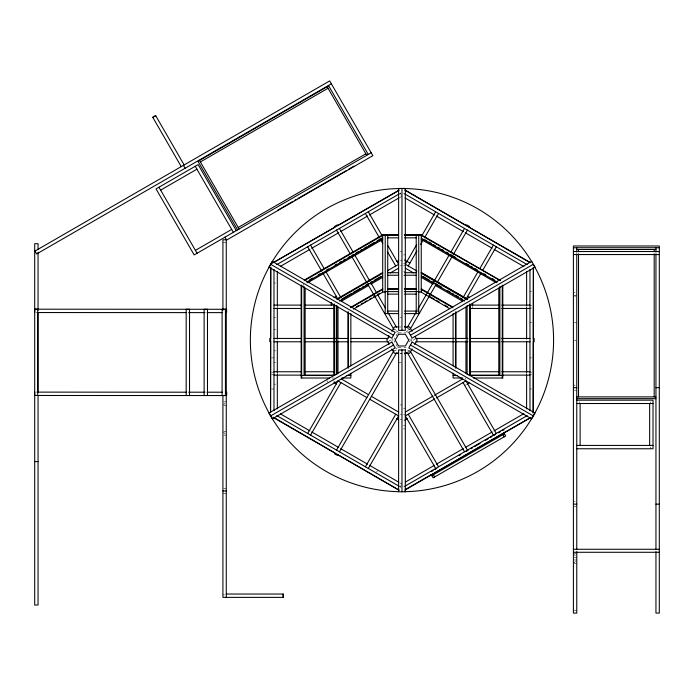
<?xml version="1.0" encoding="UTF-8"?>
<svg xmlns="http://www.w3.org/2000/svg" width="694" height="694" viewBox="0 0 694 694"><rect width="100%" height="100%" fill="white"/><g stroke="black" fill="none" stroke-linecap="round" stroke-linejoin="round"><path stroke-width="0.52" stroke-dasharray="3.47 2.6" d="M302.905 285.815L303.746 284.367M394.01 339.383L394.851 337.935M396.109 335.757L397.367 333.58M409.304 341.925L410.354 340.112L409.304 338.299M376.556 472.267L377.397 470.81M400.299 486.936L401.557 484.759M465.058 379.436L465.9 377.987M223.589 404.68L224.934 403.257M574.085 562.834L575.421 561.411M398.122 194.537L401.973 192.316M399.796 197.443L401.973 196.185M396.343 332.036L398.521 330.786M387.755 341.795L390.661 340.121L387.755 338.446M410.544 328.635L407.638 330.318L407.638 327.802M393.411 351.598L396.317 349.923L396.317 353.272M416.2 338.446L413.294 340.121L416.2 341.795M407.239 352.266L409.876 350.748M464.728 385.5L466.489 384.485M403.648 486.936L405.825 485.679M222.921 242.319L226.27 242.319M400.299 251.306L401.973 251.306M403.648 254.863L405.322 254.863M400.299 260.788L401.973 260.788M403.648 263.304L405.322 263.304M400.299 265.819L401.973 265.819M403.648 265.819L405.322 265.819M403.648 271.744L405.322 271.744M403.648 275.292L405.322 275.292M273.983 282.97L275.657 282.97M529.973 291.237L531.647 291.237M573.409 292.738L575.092 292.738M574.25 295.254L576.766 295.254M574.25 296.095L575.925 296.095M529.973 305.525L531.647 305.525M529.973 308.041L531.647 308.041M273.983 317.522L275.657 317.522M400.299 317.47L401.973 317.47M529.973 322.328L531.647 322.328M574.25 322.779L576.766 322.779M398.625 326.952L401.132 326.952M273.983 329.372L275.657 329.372M397.783 332.851L406.163 332.851M574.25 340.502L575.925 340.502M397.783 347.364L406.163 347.364M273.983 350.852L275.657 350.852M271.467 357.896L273.983 357.896M529.973 357.896L531.647 357.896M273.983 362.702L275.657 362.702M398.625 362.754L401.141 362.754M271.467 372.184L273.983 372.184M529.973 372.184L531.647 372.184M271.467 374.699L273.983 374.699M529.973 374.699L531.647 374.699M332.114 378.013L334.3 378.013M273.983 384.172L275.657 384.172M573.409 385.17L575.092 385.17M271.467 388.987L273.983 388.987M529.973 388.987L531.647 388.987M574.25 390.193L576.766 390.193M223.754 401.835L226.27 401.835M400.299 404.923L401.973 404.923M223.754 405.391L226.27 405.391M403.648 408.48L405.322 408.48M400.299 414.405L401.973 414.405M403.648 414.405L405.322 414.405M400.299 419.436L401.973 419.436M403.648 425.361L405.322 425.361M403.648 428.918L405.322 428.918M223.754 431.564L226.27 431.564M223.754 435.121L226.27 435.121M223.754 488.446L226.27 488.446M222.921 493.469L226.27 493.469M573.409 501.641L575.092 501.641M574.25 506.663L576.766 506.663M574.25 553.691L576.766 553.691M574.25 557.247L576.766 557.247M574.25 559.989L576.766 559.989M574.25 563.545L576.766 563.545M222.921 594.862L224.596 594.862M574.25 610.573L576.766 610.573M403.648 193.279L405.825 194.537M407.239 327.958L409.876 329.485M406.155 331.203L408.35 332.426M393.411 328.635L396.317 330.318L396.317 326.961M410.544 351.598L407.638 349.923L407.638 352.439M395.597 347.798L397.055 348.64M399.796 482.781L401.973 484.039M398.122 485.679L401.973 487.908M574.085 554.402L575.421 555.825M223.589 432.275L224.934 433.698M400.299 193.279L401.557 195.456M394.01 340.841L394.851 342.289M396.109 344.467L397.367 346.644M333.701 380.503L334.95 382.672M326.891 380.555L327.724 382.012M650.504 401.843L650.504 403.518M650.504 447.092L650.504 448.766M579.273 401.843L579.273 403.518M526.616 306.366L526.616 308.041M526.616 373.016L526.616 374.699M472.657 306.427L472.657 308.457M411.776 338.438L411.776 341.786M392.127 338.438L392.127 340.954M277.331 305.525L277.331 307.199M277.331 372.184L277.331 373.858M401.973 353.263L400.299 353.263L401.973 353.272"/><path stroke-width="1.04" d="M34.7 312.543L34.7 309.194L37.719 309.194L37.719 395.485L34.7 395.485L34.709 392.119M226.591 394.73L226.591 392.214L226.591 395.563L34.709 395.476M226.582 312.63L226.582 309.281L34.7 309.194M270.487 412.323L270.677 340.849M270.677 338.689L270.868 267.216M533.079 413.008L533.27 341.535M533.278 339.375L533.46 267.901M307.659 433.455L337.995 380.919L366.857 397.584M416.704 244.6L405.322 264.301L416.938 271.007M422.117 235.214L435.659 211.765M310.565 435.129L340.901 382.594M408.228 265.976L416.894 250.968M420.685 244.401L423.392 239.708M424.476 237.834L438.565 213.44M388.805 336.607L386.784 340.121L388.814 343.625M391.85 331.35L394.383 326.961L398.434 326.961M336.529 450.12L393.992 350.574M407.586 327.03L415.741 312.907M417.909 309.16L449.348 254.707M450.9 252.017L464.52 228.43M339.427 451.794L396.361 353.194M410.492 328.704L436.257 284.089M437.567 281.825L452.245 256.39M453.26 254.629L467.426 230.104M412.106 348.891L409.573 353.272L404.507 353.272L408.558 353.263M414.639 344.502L417.172 340.121L415.142 336.607M365.391 466.784L395.719 414.249M463.054 297.631L478.218 271.363M479.84 268.543L493.382 245.086M368.288 468.459L398.625 415.923L369.763 399.258M465.952 299.305L481.116 273.037M482.746 270.218L496.288 246.769M431.286 471.66L433.125 470.593M434.964 469.526L436.804 468.467M458.881 455.689L460.721 454.622M466.238 451.43L468.086 450.371M470.844 448.766L472.683 447.708M474.523 446.641L480.04 443.449M485.557 440.256L488.316 438.66M490.155 437.593L492.003 436.526M493.842 435.468L495.681 434.401M498.439 432.804L500.279 431.737M502.118 430.67L504.078 429.829M429.916 475.65L505.345 432.006M181.247 166.621L152.758 117.277L155.664 115.603L184.153 164.946M152.81 117.364L155.708 115.69M331.376 83.818L36.652 253.978L34.978 251.072L329.693 80.912L372.852 155.664L226.626 240.081L224.951 237.174M328.678 85.856L197.99 161.312L237.582 229.888M200.393 161.954L328.036 88.259M160.635 190.13L196.923 169.189M195.413 250.361L231.692 229.419M238.224 227.485L365.868 153.79M371.177 152.758L194.181 254.941L156.055 188.907L198.146 164.608L236.272 230.642M277.539 210.299L292.452 201.694M294.317 200.618L296.182 199.542M298.047 198.467L346.514 170.481M348.379 169.405L353.966 166.178M334.447 226.496L337.345 224.821M273.445 262.653L399.163 190.069M276.785 264.596L398.946 194.068M280.367 266.401L309.862 249.372M311.719 248.296L338.724 232.707M340.745 231.536L367.586 216.042M369.442 214.967L398.946 197.937M304.588 279.908L382.698 234.815L382.698 292.217L353.376 309.151M304.18 280.749L382.698 235.413L398.278 235.413M309.802 279.673L312.604 278.06M318.208 274.815L320.081 273.74M326.622 269.966L328.496 268.882M335.037 265.108L336.902 264.024M339.704 262.41L341.578 261.326M343.443 260.25L345.317 259.166M348.119 257.552L349.993 256.468M351.858 255.392L353.732 254.316M355.597 253.232L358.399 251.618M360.273 250.534L362.138 249.458M364.012 248.374L366.814 246.76M368.679 245.676L374.292 242.44M377.094 240.827L381.769 238.129M306.583 282.137L382.698 238.189M307.668 282.762L382.698 239.439M333.935 297.778L336.581 296.251M396.69 261.543L398.451 260.528M337.249 298.767L382.698 272.525M336.954 299.669L382.698 273.254M387.452 270.747L398.625 264.301L387.79 245.537M341.63 299.14L352.005 293.154M353.767 292.131L360.307 288.357M362.155 287.29L364.038 286.206M365.842 285.165L368.705 283.508M370.57 282.432L372.435 281.356M374.144 280.367L377.102 278.658M377.831 278.233L380.833 276.507M339.357 301.057L382.698 276.03M341.344 301.239L368.592 285.503M370.917 284.167L382.689 277.374M390.184 273.037L398.625 268.17M350.453 307.459L382.698 288.843M350.973 307.763L382.698 289.441M356.586 306.696L358.451 305.62M361.244 303.998L363.109 302.922M364.975 301.847L366.848 300.771M369.642 299.157L371.507 298.073M373.372 296.997L375.237 295.922M378.039 294.308L379.904 293.232M500.166 280.523L421.249 235.413L404.611 235.413M270.625 415.94L393.481 345.013M410.466 335.211L533.322 264.275M404.611 353.784L406.363 352.778M405.322 412.054L433.03 396.057M434.427 395.25L462.603 378.985M434.713 398.955L405.322 415.923L435.659 468.459M436.569 397.888L465.952 380.919L496.288 433.455M404.619 420.2L407.265 418.673M467.366 383.973L469.135 382.958M405.322 482.104L434.505 465.258M436.361 464.182L463.366 448.593M465.223 447.517L492.072 432.024M494.085 430.853L523.866 413.659M404.776 486.286L527.162 415.628M404.793 490.155L530.919 417.328M431.868 475.676L504.434 433.785M398.391 491.682A151.613 151.613 0 0 1 270.877 263.963L334.742 227.311M337.562 225.697L398.616 190.659M405.331 489.565L431.633 474.47M503.957 432.969L530.259 417.875M382.698 234.954L398.278 234.954M404.611 234.954L421.249 234.954M382.698 235.084L398.278 235.084M404.611 235.084L421.249 235.084M387.729 237.842L398.278 237.842M404.611 237.842L416.218 237.842M573.409 247.741L659.3 247.741M576.766 249.502L655.951 249.502M573.409 251.54L659.3 251.54M573.409 254.559L659.3 254.559M387.729 272.716L398.278 272.716M404.611 272.716L416.218 272.716M387.729 275.232L398.278 275.232M404.611 275.232L416.218 275.232M387.729 288.73L398.278 288.73M404.611 288.73L416.218 288.73M387.729 289.19L398.278 289.19M404.611 289.19L416.218 289.19M385.213 291.61L398.278 291.61M404.611 291.61L418.734 291.61M382.698 292.07L385.213 292.07M418.734 292.07L421.249 292.07M387.729 294.126L398.278 294.126M404.611 294.126L416.218 294.126M273.983 305.108L301.057 305.108M305.395 305.108L334.647 305.108M469.309 305.108L499.637 305.108M501.805 305.108L529.973 305.108M273.983 308.457L301.057 308.457M305.395 308.457L334.647 308.457M469.309 308.457L499.637 308.457M501.805 308.457L529.973 308.457M387.382 311.086L398.278 311.086M404.611 311.086L418.734 311.086M36.869 312.543L186.469 312.612M188.638 312.612L204.904 312.621M207.064 312.621L222.245 312.63M398.278 313.601L385.213 313.601L385.213 234.954M404.611 313.601L418.734 313.601L418.734 234.954M404.507 326.952L409.573 326.961L412.106 331.35M273.983 338.438L301.213 338.438M305.412 338.438L347.772 338.438M350.938 338.438L387.842 338.438M416.105 338.438L467.626 338.438M469.17 338.438L499.619 338.438M501.649 338.438L529.973 338.438M273.983 341.786L301.213 341.786M305.412 341.786L347.772 341.786M350.938 341.786L387.842 341.786M416.105 341.786L467.626 341.786M469.17 341.786L499.619 341.786M501.649 341.786L529.973 341.786M396.404 353.263L398.425 353.263L394.383 353.272L392.353 349.759M273.983 371.758L301.057 371.758M305.395 371.758L334.647 371.758M469.309 371.758L499.637 371.758M501.805 371.758L529.973 371.758M273.983 375.116L301.057 375.116M305.395 375.116L334.647 375.116M469.309 375.116L499.637 375.116M501.805 375.116L529.973 375.116M301.144 375.506L334.82 375.506M346.584 375.506L350.86 375.506M453.087 375.506L457.363 375.506M469.127 375.506L502.803 375.506M329.477 378.013L301.153 378.013L301.144 285.885M341.786 378.013L350.86 378.013L350.86 373.363M462.716 378.013L453.087 378.013L453.087 373.363M473.403 378.013L502.794 378.013L502.803 285.885M573.409 387.677L576.766 387.677M655.951 387.677L659.3 387.677M36.877 392.119L186.486 392.197M188.647 392.197L204.912 392.205M207.081 392.205L222.254 392.214M576.766 396.899L655.951 396.899M576.766 398.66L655.951 398.66M576.766 400.169L653.019 400.169L653.019 448.766L576.766 448.766M576.766 403.518L653.019 403.518M576.766 445.418L653.019 445.418M34.7 461.571L38.057 461.571M222.921 490.962L226.27 490.962M573.409 504.156L576.766 504.156M655.951 504.156L659.3 504.156M573.409 549.266L659.3 549.266M573.409 552.285L659.3 552.285M226.27 594.029L283.247 594.029L283.247 597.378L222.921 597.378L222.921 395.441M466.602 224.821L469.508 226.496M404.793 190.069L530.502 262.653M404.776 193.93L527.162 264.596M405.01 197.937L434.505 214.967M436.361 216.042L463.366 231.631M465.223 232.707L492.072 248.2M494.085 249.372L523.866 266.557M500.287 280.445L421.249 234.815L421.249 292.217L449.66 308.622M424.988 239.742L426.853 240.827M428.727 241.902L431.529 243.525M433.394 244.6L435.268 245.676M438.07 247.298L439.935 248.374M441.809 249.458L443.674 250.534M446.485 252.156L448.35 253.232M450.224 254.316L455.828 257.552M466.108 263.486L468.91 265.108M470.784 266.184L472.649 267.268M474.523 268.344L477.325 269.966M483.865 273.74L485.739 274.815M492.28 278.598L494.145 279.673M421.249 238.189L497.364 282.137M421.249 239.439L496.279 282.762M404.619 260.024L409.902 263.069M467.366 296.251L469.135 297.266M421.249 272.525L467.626 299.305M421.249 272.655L467.513 299.366M421.249 273.254L466.993 299.669M423.114 276.507L429.803 280.367M431.512 281.356L441.8 287.29M447.378 290.517L450.18 292.131M451.941 293.154L453.911 294.291M455.637 295.28L458.578 296.98M460.452 298.056L462.317 299.14M421.249 276.03L464.598 301.057M405.322 268.17L413.763 273.037M421.267 277.374L433.03 284.167M435.355 285.503L462.603 301.239M421.249 288.843L452.575 306.93M421.249 289.441L452.974 307.763M428.71 295.922L434.305 299.157M436.17 300.233L438.972 301.847M444.568 305.082L447.361 306.696M404.611 326.44L406.363 327.455M270.625 264.275L393.481 335.211M410.466 345.013L533.322 415.94M391.459 349.229L393.212 350.244M341.344 378.985L368.592 394.713M371.377 396.326L398.625 412.054M333.935 382.446L336.581 383.973M396.69 418.673L398.451 419.697M280.367 413.824L309.862 430.853M311.719 431.928L338.724 447.517M340.745 448.688L367.586 464.182M369.442 465.258L398.625 482.104M276.785 415.628L398.946 486.156M273.028 417.328L399.163 490.155M334.447 453.729L337.345 455.403M405.183 190.139L466.984 226.036M468.858 227.12L529.722 262.471M273.289 417.207L335.089 453.104M336.963 454.188L398.772 490.085M328.47 85.492L368.271 154.432M327.16 86.733L366.744 155.317M503.931 432.909L505.692 435.962L433.125 477.854L431.364 474.809M502.907 434.661L504.165 436.838M368.288 211.765L381.83 235.214M365.391 213.44L379.471 237.834M380.555 239.708L382.724 243.464M387.599 251.905L395.719 265.976M463.054 382.594L493.382 435.129M339.427 228.43L353.046 252.017M354.599 254.707L369.833 281.087M370.865 282.874L376.33 292.339M377.363 294.135L385.491 308.214M388.206 312.907L396.361 327.03M410.492 351.511L467.426 450.12M336.529 230.104L350.14 253.692M351.702 256.39L366.926 282.762M367.699 284.089L393.992 329.65M407.586 353.194L464.52 451.794M310.565 245.086L324.107 268.543M325.729 271.363L340.901 297.631M408.228 414.249L438.565 466.784M307.659 246.769L321.747 271.154M322.831 273.037L337.458 298.368M433.394 474.8L434.644 476.978M199.508 160.435L239.1 229.011M195.24 166.282L233.366 232.317M183.424 165.363L185.098 168.269M158.961 187.233L197.087 253.267M655.951 247.741L655.951 252.052M655.951 253.839L655.951 549.448M655.951 551.609L655.951 613.088L659.3 613.088L659.3 245.988L573.409 245.988L573.409 613.088L576.766 613.088L576.766 551.609M654.19 249.502L654.19 251.67M654.19 253.839L654.19 396.899M649.662 403.518L649.662 445.418M580.115 403.518L580.115 445.418M578.527 249.502L578.527 251.67M578.527 253.839L578.527 396.899M576.766 247.741L576.766 252.052M576.766 253.839L576.766 549.596M534.137 338.438L534.137 341.786M533.322 267.528L533.322 412.696M529.973 269.446L529.973 410.77M526.616 271.328L526.616 305.707M526.616 307.858L526.616 339.036M526.616 341.188L526.616 372.366M526.616 374.699L526.616 408.896M502.283 285.104L502.274 378.013M499.88 286.492L499.88 375.506M498.795 288.192L498.795 375.506M472.657 303.373L472.657 305.403M470.142 304.727L470.142 375.506M470.029 304.796L470.029 375.506M469.508 304.024L469.508 375.506M467.105 305.412L467.105 374.422M465.952 307.043L465.952 339.036M465.952 340.65L465.952 373.181M456.01 367.95L456.01 311.814L455.49 312.118L455.49 367.985M453.087 313.506L453.087 365.885M416.218 234.954L416.218 313.601M401.973 188.447L401.973 330.309M401.973 349.915L401.973 491.777M388.822 335.558L388.822 337.588M388.822 342.645L388.822 344.675M387.729 234.954L387.729 313.601M350.86 313.506L350.86 365.885M348.457 312.118L348.457 367.985M347.937 311.814L347.937 367.95M337.995 307.043L337.995 339.036M337.995 340.65L337.995 373.181M336.842 305.412L336.842 374.422M336.321 306.193L336.321 374.422M334.439 304.024L334.439 375.506M333.805 304.727L333.918 375.506M331.29 302.358L331.29 305.403M305.152 288.192L305.152 375.506M304.067 286.492L304.067 375.506M301.664 285.104L301.673 378.013M283.152 594.029L283.152 597.378M277.331 271.328L277.331 305.707M277.331 307.858L277.331 339.036M277.331 341.188L277.331 372.366M277.331 374.699L277.331 408.896M273.983 269.446L273.983 410.77M270.625 267.528L270.625 412.696M269.819 338.438L269.819 341.786M226.27 392.518L226.27 239.803L222.921 239.803L222.921 310.235M226.27 395.441L226.27 597.378M225.437 395.563L225.437 309.264L222.089 309.264L222.089 395.563M207.48 395.571L207.48 309.272L204.131 309.272L204.131 395.571M189.531 395.58L189.531 309.281L186.174 309.281L186.174 395.58M38.057 249.38L38.057 243.707L34.7 243.707L34.7 605.021L38.057 605.021L38.057 395.615M38.057 252.148L38.057 310.313M38.057 312.456L38.057 392.37M533.469 264.648A151.613 151.613 0 0 1 404.767 491.699M270.877 263.963A151.613 151.613 0 0 1 531.856 261.898M272.3 261.378L268.951 267.181L391.806 338.108L395.164 332.305L272.3 261.378M398.59 334.256L395.207 340.121L398.59 345.985L405.365 345.985L408.749 340.121L405.365 334.256L398.59 334.256M412.141 342.107L408.792 347.92L531.647 418.846L534.996 413.043L412.141 342.107M391.806 342.107L268.951 413.043L272.3 418.846L395.164 347.92L391.806 342.107M531.647 261.378L408.792 332.305L412.141 338.108L534.996 267.181L531.647 261.378M405.322 188.447L398.625 188.447L398.625 330.309L405.322 330.309L405.322 188.447M405.322 349.915L398.625 349.915L398.625 491.777L405.322 491.777L405.322 349.915"/></g></svg>
